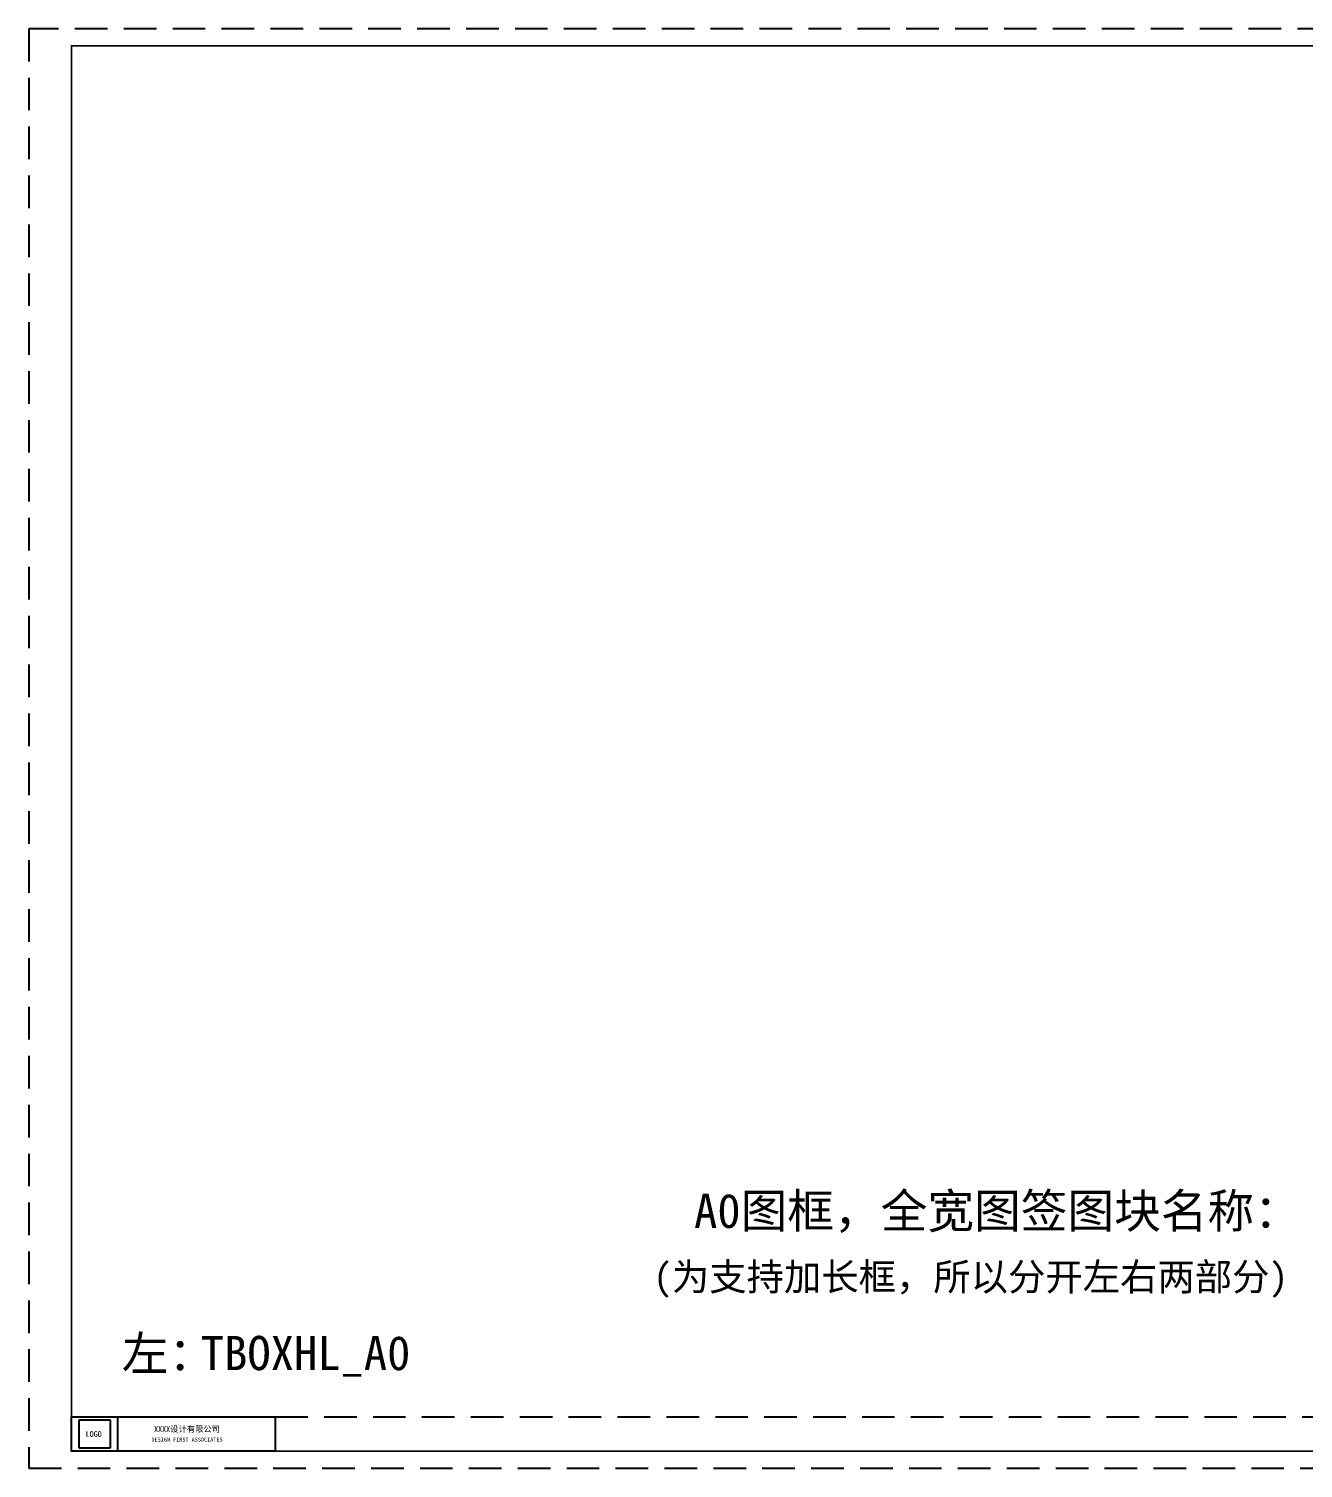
# Model space of a CAD drawing. Extents: x -204 to 3828, y -2242 to 1531.
# Drawn here: x 2639 to 3384, y -964 to -123 of the extents above; entities that cross this region are included whole.
import ezdxf
from ezdxf.enums import TextEntityAlignment as Align

# ---------------------------------------------------------------- set-up
doc = ezdxf.new("R2010")
doc.units = 0
doc.linetypes.add('HIDDEN', pattern=[9.525, 6.35, -3.175])
doc.layers.get('0').update_dxf_attribs({"linetype": 'CONTINUOUS'})
doc.styles.add('SIMSUN', font='')
doc.styles.get("Standard").update_dxf_attribs({"font": ''})
doc.styles.get('SIMSUN').set_extended_font_data('SimSun')
doc.styles.get('STANDARD').set_extended_font_data('SimSun')

# ---------------------------------------------------------------- blocks, each defined once
blk = doc.blocks.new('TBOXHL_A0')
for p, q in [((0, 20), (119, 20)), ((0, 0), (0, 20)), ((26.74, 20), (26.74, 0)), ((119, 20), (119, 0)), ((119, 0), (0, 0))]:
    blk.add_line(p, q)
at = {"ltscale": 80}
for p, q in [((4.37, 18.31), (22.53, 18.31)), ((4.37, 1.69), (4.37, 18.31)), ((22.53, 18.31), (22.53, 1.69)), ((22.53, 1.69), (4.37, 1.69))]:
    blk.add_line(p, q, dxfattribs=at)
at = {"linetype": 'CONTINUOUS', "style": 'SIMSUN'}
blk.add_text('LOGO', height=3.3, dxfattribs=at).set_placement((8.21, 8.34))
for s, height, p in [('XXXX设计有限公司', 3.465, (67.46, 12.99)), ('DESIGN FIRST ASSOCIATES', 2.31, (67.46, 6.74))]:
    blk.add_text(s, height=height, dxfattribs=at).set_placement(p, align=Align.MIDDLE)

msp = doc.modelspace()

# ---------------------------------------------------------------- linework, layer by layer
at = {"color": 8, "linetype": 'HIDDEN', "ltscale": 3}
msp.add_line((2782.99, -933.64), (3546.99, -933.64), dxfattribs=at)
msp.add_lwpolyline([(2638.99, -963.64), (3827.99, -963.64), (3827.99, -122.64), (2638.99, -122.64)], close=True, dxfattribs=at)
at = {"color": 8, "linetype": 'HIDDEN', "ltscale": 3, "const_width": 1}
msp.add_lwpolyline([(2663.99, -953.64), (3817.99, -953.64), (3817.99, -132.64), (2663.99, -132.64)], close=True, dxfattribs=at)

# ---------------------------------------------------------------- block references
msp.add_blockref('TBOXHL_A0', (2663.99, -953.64))

# ---------------------------------------------------------------- texts
at = {"color": 6}
for s, height, p in [('A0图框，全宽图签图块名称：', 20, (3027.71, -823.27)), ('(为支持加长框，所以分开左右两部分)', 16, (3003.89, -859.82)), ('左：', 20, (2693.35, -906.55)), ('TBOXHL_A0', 20, (2739.52, -906.35))]:
    msp.add_text(s, height=height, dxfattribs=at).set_placement(p)

doc.saveas('drawing.dxf')
